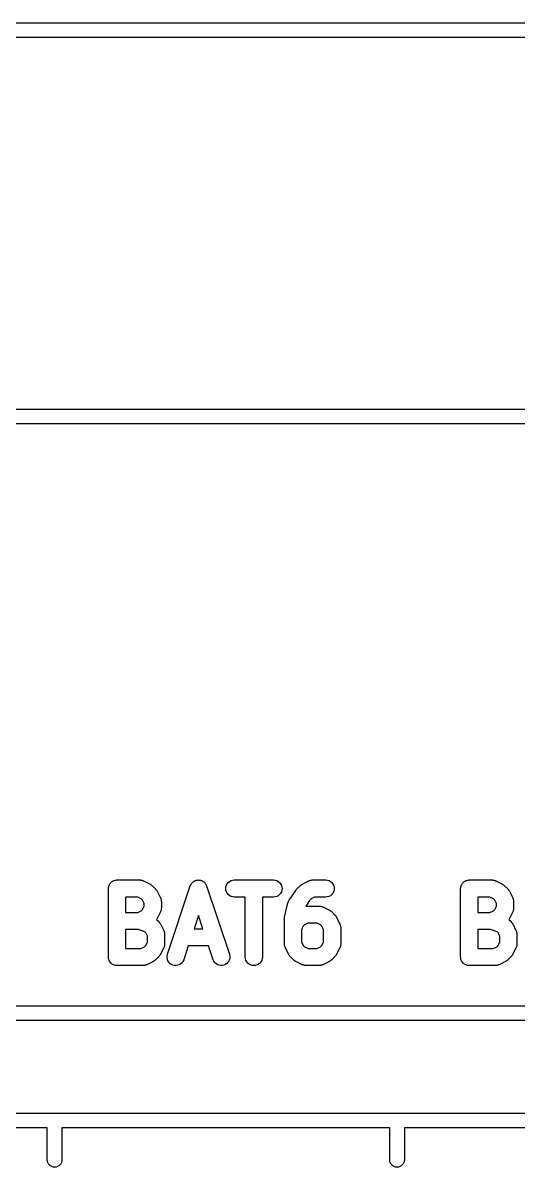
# Model space of a CAD drawing. Extents: x 1 to 169, y -122 to 5.
# Drawn here: x 48.93 to 53.99, y -121.62 to -109.92 of the extents above; entities that cross this region are included whole.
import ezdxf

# ---------------------------------------------------------------- set-up
doc = ezdxf.new("R2010")
doc.units = 0
doc.header["$MEASUREMENT"] = 0
doc.layers.add('BLACK', color=7, linetype='CONTINUOUS')

msp = doc.modelspace()

# ---------------------------------------------------------------- linework, layer by layer
at = {"layer": 'BLACK', "linetype": 'CONTINUOUS'}
for p, q in [((10.075, -109.925), (74.925, -109.925)), ((74.9963, -110.075), (10.0037, -110.075)), ((45.7537, -113.875), (73.7463, -113.875)), ((73.675, -114.025), (45.825, -114.025)), ((49.8011, -118.758), (49.8036, -118.751)), ((49.8036, -118.751), (49.806, -118.743)), ((49.806, -118.743), (49.8061, -118.742)), ((49.8061, -118.742), (49.8062, -118.742)), ((49.8062, -118.742), (49.8102, -118.735)), ((49.8102, -118.735), (49.8141, -118.728)), ((49.8141, -118.728), (49.8143, -118.727)), ((49.8143, -118.727), (49.8145, -118.727)), ((49.8145, -118.727), (49.8198, -118.721)), ((49.8198, -118.721), (49.825, -118.715)), ((49.825, -118.715), (49.8252, -118.714)), ((49.8252, -118.714), (49.8254, -118.714)), ((49.8254, -118.714), (49.8319, -118.709)), ((49.8319, -118.709), (49.8382, -118.704)), ((49.8382, -118.704), (49.8385, -118.704)), ((49.8385, -118.704), (49.8388, -118.703)), ((49.8388, -118.703), (49.846, -118.7)), ((49.846, -118.7), (49.8533, -118.696)), ((49.8533, -118.696), (49.8536, -118.696)), ((49.8536, -118.696), (49.8539, -118.696)), ((49.8539, -118.696), (49.8617, -118.693)), ((49.8617, -118.693), (49.8697, -118.691)), ((49.8697, -118.691), (49.87, -118.691)), ((49.87, -118.691), (49.8703, -118.691)), ((49.8703, -118.691), (49.8784, -118.69)), ((49.8784, -118.69), (49.8867, -118.689)), ((49.8867, -118.689), (50.12, -118.689)), ((50.12, -118.689), (50.1212, -118.689)), ((50.1212, -118.689), (50.1238, -118.689)), ((50.1238, -118.689), (50.1264, -118.689)), ((50.1264, -118.689), (50.1323, -118.69)), ((50.1323, -118.69), (50.1382, -118.691)), ((50.1382, -118.691), (50.1406, -118.692)), ((50.1406, -118.692), (50.1432, -118.692)), ((50.1432, -118.692), (50.1488, -118.694)), ((50.1488, -118.694), (50.1545, -118.696)), ((50.1545, -118.696), (50.1567, -118.697)), ((50.1567, -118.697), (50.1591, -118.698)), ((50.1591, -118.698), (50.2258, -118.732)), ((50.2258, -118.732), (50.2269, -118.732)), ((50.2269, -118.732), (50.231, -118.735)), ((50.231, -118.735), (50.2353, -118.737)), ((50.2353, -118.737), (50.2382, -118.74)), ((50.2382, -118.74), (50.2412, -118.742)), ((50.2412, -118.742), (50.2447, -118.745)), ((50.2447, -118.745), (50.2485, -118.748)), ((50.2485, -118.748), (50.2819, -118.781)), ((50.4037, -119.449), (50.637, -118.749)), ((50.637, -118.749), (50.6374, -118.748)), ((50.6374, -118.748), (50.6399, -118.742)), ((50.6399, -118.742), (50.6422, -118.737)), ((50.6422, -118.737), (50.6435, -118.735)), ((50.6435, -118.735), (50.6446, -118.732)), ((50.6446, -118.732), (50.6481, -118.727)), ((50.6481, -118.727), (50.6514, -118.722)), ((50.6514, -118.722), (50.6531, -118.721)), ((50.6531, -118.721), (50.6546, -118.719)), ((50.6546, -118.719), (50.659, -118.714)), ((50.659, -118.714), (50.6632, -118.71)), ((50.6632, -118.71), (50.6653, -118.709)), ((50.6653, -118.709), (50.6671, -118.707)), ((50.6671, -118.707), (50.6723, -118.704)), ((50.6723, -118.704), (50.6773, -118.7)), ((50.6773, -118.7), (50.6796, -118.699)), ((50.6796, -118.699), (50.6817, -118.698)), ((50.6817, -118.698), (50.6874, -118.696)), ((50.6874, -118.696), (50.6929, -118.693)), ((50.6929, -118.693), (50.6954, -118.693)), ((50.6954, -118.693), (50.6977, -118.692)), ((50.6977, -118.692), (50.7037, -118.691)), ((50.7037, -118.691), (50.7096, -118.69)), ((50.7096, -118.69), (50.7121, -118.69)), ((50.7121, -118.69), (50.7146, -118.689)), ((50.7146, -118.689), (50.7206, -118.69)), ((50.7206, -118.69), (50.7267, -118.689)), ((50.7267, -118.689), (50.7291, -118.69)), ((50.7291, -118.69), (50.7316, -118.69)), ((50.7316, -118.69), (50.7375, -118.691)), ((50.7375, -118.691), (50.7435, -118.692)), ((50.7435, -118.692), (50.7458, -118.693)), ((50.7458, -118.693), (50.7482, -118.694)), ((50.7482, -118.694), (50.7538, -118.696)), ((50.7538, -118.696), (50.7594, -118.699)), ((50.7594, -118.699), (50.7615, -118.7)), ((50.7615, -118.7), (50.7638, -118.701)), ((50.7638, -118.701), (50.7687, -118.704)), ((50.7687, -118.704), (50.7738, -118.708)), ((50.7738, -118.708), (50.7756, -118.709)), ((50.7756, -118.709), (50.7777, -118.711)), ((50.7777, -118.711), (50.7818, -118.715)), ((50.7818, -118.715), (50.7862, -118.719)), ((50.7862, -118.719), (50.7876, -118.721)), ((50.7876, -118.721), (50.7894, -118.723)), ((50.7894, -118.723), (50.7926, -118.728)), ((50.7926, -118.728), (50.7961, -118.733)), ((50.7961, -118.733), (50.7971, -118.736)), ((50.7971, -118.736), (50.7984, -118.738)), ((50.7984, -118.738), (50.8005, -118.743)), ((50.8005, -118.743), (50.803, -118.749)), ((50.803, -118.749), (51.0363, -119.449)), ((51.001, -118.759), (51.006, -118.743)), ((51.006, -118.743), (51.0141, -118.728)), ((51.0141, -118.728), (51.025, -118.715)), ((51.025, -118.715), (51.0382, -118.704)), ((51.0382, -118.704), (51.0533, -118.696)), ((51.0533, -118.696), (51.0697, -118.691)), ((51.0697, -118.691), (51.0867, -118.689)), ((51.0867, -118.689), (51.4867, -118.689)), ((51.4867, -118.689), (51.4879, -118.689)), ((51.4879, -118.689), (51.5049, -118.691)), ((51.5049, -118.691), (51.5211, -118.696)), ((51.5211, -118.696), (51.5361, -118.704)), ((51.5361, -118.704), (51.5492, -118.715)), ((51.5492, -118.715), (51.5599, -118.729)), ((51.5599, -118.729), (51.5678, -118.744)), ((51.5678, -118.744), (51.5726, -118.76)), ((51.7248, -118.781), (51.7581, -118.748)), ((51.7581, -118.748), (51.759, -118.747)), ((51.759, -118.747), (51.7628, -118.744)), ((51.7628, -118.744), (51.7664, -118.741)), ((51.7664, -118.741), (51.7695, -118.739)), ((51.7695, -118.739), (51.7723, -118.737)), ((51.7723, -118.737), (51.7767, -118.734)), ((51.7767, -118.734), (51.7809, -118.732)), ((51.7809, -118.732), (51.8475, -118.698)), ((51.8475, -118.698), (51.8486, -118.698)), ((51.8486, -118.698), (51.851, -118.697)), ((51.851, -118.697), (51.8533, -118.696)), ((51.8533, -118.696), (51.8591, -118.694)), ((51.8591, -118.694), (51.8647, -118.692)), ((51.8647, -118.692), (51.8672, -118.692)), ((51.8672, -118.692), (51.8697, -118.691)), ((51.8697, -118.691), (51.8756, -118.69)), ((51.8756, -118.69), (51.8815, -118.689)), ((51.8815, -118.689), (51.8841, -118.689)), ((51.8841, -118.689), (51.8867, -118.689)), ((51.8867, -118.689), (52.02, -118.689)), ((52.02, -118.689), (52.0212, -118.689)), ((52.0212, -118.689), (52.0382, -118.691)), ((52.0382, -118.691), (52.0545, -118.696)), ((52.0545, -118.696), (52.0694, -118.704)), ((52.0694, -118.704), (52.0825, -118.715)), ((52.0825, -118.715), (52.0932, -118.729)), ((52.0932, -118.729), (52.1011, -118.744)), ((52.1011, -118.744), (52.1059, -118.76)), ((53.4011, -118.758), (53.4036, -118.751)), ((53.4036, -118.751), (53.406, -118.743)), ((53.406, -118.743), (53.4061, -118.742)), ((53.4061, -118.742), (53.4062, -118.742)), ((53.4062, -118.742), (53.4102, -118.735)), ((53.4102, -118.735), (53.4141, -118.728)), ((53.4141, -118.728), (53.4143, -118.727)), ((53.4143, -118.727), (53.4145, -118.727)), ((53.4145, -118.727), (53.4198, -118.721)), ((53.4198, -118.721), (53.425, -118.715)), ((53.425, -118.715), (53.4252, -118.714)), ((53.4252, -118.714), (53.4254, -118.714)), ((53.4254, -118.714), (53.4319, -118.709)), ((53.4319, -118.709), (53.4382, -118.704)), ((53.4382, -118.704), (53.4385, -118.704)), ((53.4385, -118.704), (53.4388, -118.703)), ((53.4388, -118.703), (53.446, -118.7)), ((53.446, -118.7), (53.4533, -118.696)), ((53.4533, -118.696), (53.4536, -118.696)), ((53.4536, -118.696), (53.4539, -118.696)), ((53.4539, -118.696), (53.4617, -118.693)), ((53.4617, -118.693), (53.4697, -118.691)), ((53.4697, -118.691), (53.47, -118.691)), ((53.47, -118.691), (53.4703, -118.691)), ((53.4703, -118.691), (53.4784, -118.69)), ((53.4784, -118.69), (53.4867, -118.689)), ((53.4867, -118.689), (53.72, -118.689)), ((53.72, -118.689), (53.7212, -118.689)), ((53.7212, -118.689), (53.7238, -118.689)), ((53.7238, -118.689), (53.7264, -118.689)), ((53.7264, -118.689), (53.7323, -118.69)), ((53.7323, -118.69), (53.7382, -118.691)), ((53.7382, -118.691), (53.7406, -118.692)), ((53.7406, -118.692), (53.7432, -118.692)), ((53.7432, -118.692), (53.7488, -118.694)), ((53.7488, -118.694), (53.7545, -118.696)), ((53.7545, -118.696), (53.7567, -118.697)), ((53.7567, -118.697), (53.7591, -118.698)), ((53.7591, -118.698), (53.8258, -118.732)), ((53.8258, -118.732), (53.8269, -118.732)), ((53.8269, -118.732), (53.831, -118.735)), ((53.831, -118.735), (53.8353, -118.737)), ((53.8353, -118.737), (53.8382, -118.74)), ((53.8382, -118.74), (53.8412, -118.742)), ((53.8412, -118.742), (53.8447, -118.745)), ((53.8447, -118.745), (53.8485, -118.748)), ((53.8485, -118.748), (53.8819, -118.781)), ((49.7992, -118.775), (49.8001, -118.767)), ((49.7992, -118.776), (49.7992, -118.775)), ((49.7992, -118.777), (49.7992, -118.776)), ((49.7992, -118.776), (49.7992, -118.776)), ((49.7992, -118.776), (49.7992, -118.776)), ((49.7992, -119.477), (49.7992, -118.777)), ((49.8001, -118.767), (49.801, -118.759)), ((49.801, -118.759), (49.8011, -118.758)), ((49.801, -118.759), (49.801, -118.759)), ((49.9742, -118.864), (49.9742, -119.022)), ((50.0993, -118.864), (49.9742, -118.864)), ((50.1348, -118.882), (50.0993, -118.864)), ((50.2819, -118.781), (50.2827, -118.782)), ((50.2827, -118.782), (50.2858, -118.786)), ((50.2858, -118.786), (50.2892, -118.79)), ((50.2892, -118.79), (50.2911, -118.793)), ((50.2911, -118.793), (50.2934, -118.796)), ((50.2934, -118.796), (50.2956, -118.8)), ((50.2956, -118.8), (50.2983, -118.804)), ((50.2983, -118.804), (50.3316, -118.871)), ((50.3316, -118.871), (50.3321, -118.872)), ((50.3321, -118.872), (50.333, -118.874)), ((50.9992, -118.776), (51.001, -118.759)), ((51.0007, -118.793), (50.9992, -118.776)), ((51.0055, -118.809), (51.0007, -118.793)), ((51.0134, -118.825), (51.0055, -118.809)), ((51.0241, -118.838), (51.0134, -118.825)), ((51.0372, -118.849), (51.0241, -118.838)), ((51.0522, -118.857), (51.0372, -118.849)), ((51.0685, -118.862), (51.0522, -118.857)), ((51.0854, -118.864), (51.0685, -118.862)), ((51.0867, -118.864), (51.0854, -118.864)), ((51.1992, -118.864), (51.0867, -118.864)), ((51.1992, -119.477), (51.1992, -118.864)), ((51.4867, -118.864), (51.3742, -118.864)), ((51.3742, -118.864), (51.3742, -119.477)), ((51.5037, -118.862), (51.4867, -118.864)), ((51.52, -118.858), (51.5037, -118.862)), ((51.5351, -118.85), (51.52, -118.858)), ((51.5483, -118.839), (51.5351, -118.85)), ((51.5592, -118.826), (51.5483, -118.839)), ((51.5673, -118.811), (51.5592, -118.826)), ((51.5724, -118.794), (51.5673, -118.811)), ((51.5742, -118.777), (51.5724, -118.794)), ((51.5726, -118.76), (51.5742, -118.777)), ((51.6472, -118.895), (51.7139, -118.795)), ((51.7139, -118.795), (51.7139, -118.795)), ((51.7139, -118.795), (51.714, -118.795)), ((51.714, -118.795), (51.7145, -118.794)), ((51.714, -118.795), (51.714, -118.795)), ((51.7145, -118.794), (51.7197, -118.788)), ((51.7197, -118.788), (51.7248, -118.781)), ((51.9073, -118.864), (51.8718, -118.882)), ((52.02, -118.864), (51.9073, -118.864)), ((52.037, -118.862), (52.02, -118.864)), ((52.0533, -118.858), (52.037, -118.862)), ((52.0684, -118.85), (52.0533, -118.858)), ((52.0817, -118.839), (52.0684, -118.85)), ((52.0925, -118.826), (52.0817, -118.839)), ((52.1007, -118.811), (52.0925, -118.826)), ((52.1057, -118.794), (52.1007, -118.811)), ((52.1075, -118.777), (52.1057, -118.794)), ((52.1059, -118.76), (52.1075, -118.777)), ((53.3992, -118.775), (53.4001, -118.767)), ((53.3992, -118.776), (53.3992, -118.775)), ((53.3992, -118.777), (53.3992, -118.776)), ((53.3992, -118.776), (53.3992, -118.776)), ((53.3992, -118.776), (53.3992, -118.776)), ((53.3992, -119.477), (53.3992, -118.777)), ((53.4001, -118.767), (53.401, -118.759)), ((53.401, -118.759), (53.4011, -118.758)), ((53.401, -118.759), (53.401, -118.759)), ((53.5742, -118.864), (53.5742, -119.022)), ((53.6993, -118.864), (53.5742, -118.864)), ((53.7348, -118.882), (53.6993, -118.864)), ((53.8819, -118.781), (53.8827, -118.782)), ((53.8827, -118.782), (53.8858, -118.786)), ((53.8858, -118.786), (53.8892, -118.79)), ((53.8892, -118.79), (53.8911, -118.793)), ((53.8911, -118.793), (53.8934, -118.796)), ((53.8934, -118.796), (53.8956, -118.8)), ((53.8956, -118.8), (53.8983, -118.804)), ((53.8983, -118.804), (53.9316, -118.871)), ((53.9316, -118.871), (53.9321, -118.872)), ((53.9321, -118.872), (53.933, -118.874)), ((50.1481, -118.895), (50.1348, -118.882)), ((50.1658, -118.931), (50.1481, -118.895)), ((50.1481, -118.992), (50.1658, -118.956)), ((50.1658, -118.956), (50.1658, -118.931)), ((50.333, -118.874), (50.3342, -118.877)), ((50.3342, -118.877), (50.336, -118.882)), ((50.336, -118.882), (50.338, -118.888)), ((50.338, -118.888), (50.3384, -118.891)), ((50.3384, -118.891), (50.3392, -118.893)), ((50.3396, -118.989), (50.3389, -118.995)), ((50.3392, -118.893), (50.3398, -118.899)), ((50.3406, -118.983), (50.3396, -118.989)), ((50.3398, -118.899), (50.3407, -118.905)), ((50.3408, -118.978), (50.3405, -118.98)), ((50.3405, -118.98), (50.3406, -118.983)), ((50.3407, -118.905), (50.3406, -118.907)), ((50.3406, -118.907), (50.3408, -118.91)), ((50.3408, -118.91), (50.3408, -118.977)), ((50.3408, -118.977), (50.3408, -118.978)), ((51.6018, -119.055), (51.6351, -118.922)), ((51.6351, -118.922), (51.6354, -118.921)), ((51.6354, -118.921), (51.6375, -118.915)), ((51.6375, -118.915), (51.6392, -118.91)), ((51.6392, -118.91), (51.6404, -118.907)), ((51.6404, -118.907), (51.6414, -118.905)), ((51.6414, -118.905), (51.6444, -118.9)), ((51.6444, -118.9), (51.6472, -118.895)), ((51.8547, -118.899), (51.8167, -118.956)), ((51.8167, -118.956), (51.8174, -118.956)), ((51.8174, -118.956), (51.82, -118.956)), ((51.82, -118.956), (51.9533, -118.956)), ((51.8718, -118.882), (51.8547, -118.899)), ((51.9533, -118.956), (51.9546, -118.956)), ((51.9546, -118.956), (51.9571, -118.956)), ((51.9571, -118.956), (51.9597, -118.956)), ((51.9597, -118.956), (51.9656, -118.957)), ((51.9656, -118.957), (51.9715, -118.958)), ((51.9715, -118.958), (51.974, -118.959)), ((51.974, -118.959), (51.9765, -118.959)), ((51.9765, -118.959), (51.9821, -118.961)), ((51.9821, -118.961), (51.9878, -118.963)), ((51.9878, -118.963), (51.9901, -118.964)), ((51.9901, -118.964), (51.9925, -118.965)), ((51.9925, -118.965), (52.0591, -118.998)), ((53.7481, -118.895), (53.7348, -118.882)), ((53.7658, -118.931), (53.7481, -118.895)), ((53.7481, -118.992), (53.7658, -118.956)), ((53.7658, -118.956), (53.7658, -118.931)), ((53.933, -118.874), (53.9342, -118.877)), ((53.9342, -118.877), (53.936, -118.882)), ((53.936, -118.882), (53.938, -118.888)), ((53.938, -118.888), (53.9384, -118.891)), ((53.9384, -118.891), (53.9392, -118.893)), ((53.9396, -118.989), (53.9389, -118.995)), ((53.9392, -118.893), (53.9398, -118.899)), ((53.9406, -118.983), (53.9396, -118.989)), ((53.9398, -118.899), (53.9407, -118.905)), ((53.9408, -118.978), (53.9405, -118.98)), ((53.9405, -118.98), (53.9406, -118.983)), ((53.9407, -118.905), (53.9406, -118.907)), ((53.9406, -118.907), (53.9408, -118.91)), ((53.9408, -118.91), (53.9408, -118.977)), ((53.9408, -118.977), (53.9408, -118.978)), ((49.9742, -119.022), (50.0993, -119.022)), ((50.0993, -119.022), (50.1348, -119.005)), ((50.1348, -119.005), (50.1481, -118.992)), ((50.2927, -119.092), (50.2926, -119.092)), ((50.2926, -119.092), (50.3152, -119.115)), ((50.295, -119.088), (50.2927, -119.092)), ((50.2977, -119.084), (50.295, -119.088)), ((50.2983, -119.082), (50.2977, -119.084)), ((50.3316, -119.016), (50.2983, -119.082)), ((50.3325, -119.013), (50.3316, -119.016)), ((50.3338, -119.011), (50.3325, -119.013)), ((50.3356, -119.005), (50.3338, -119.011)), ((50.3377, -119), (50.3356, -119.005)), ((50.3381, -118.997), (50.3377, -119)), ((50.3389, -118.995), (50.3381, -118.997)), ((50.72, -119.053), (50.6747, -119.189)), ((50.7653, -119.189), (50.72, -119.053)), ((51.5992, -119.075), (51.5993, -119.074)), ((51.5992, -119.077), (51.5992, -119.075)), ((51.5992, -119.343), (51.5992, -119.077)), ((51.5993, -119.072), (51.6003, -119.065)), ((51.5993, -119.074), (51.5993, -119.072)), ((51.6003, -119.065), (51.6011, -119.058)), ((51.6011, -119.058), (51.6015, -119.057)), ((51.6015, -119.057), (51.6018, -119.055)), ((52.0591, -118.998), (52.0602, -118.999)), ((52.0602, -118.999), (52.0643, -119.002)), ((52.0643, -119.002), (52.0687, -119.004)), ((52.0687, -119.004), (52.0715, -119.006)), ((52.0715, -119.006), (52.0745, -119.008)), ((52.0745, -119.008), (52.0781, -119.012)), ((52.0781, -119.012), (52.0819, -119.015)), ((52.0819, -119.015), (52.1152, -119.048)), ((52.1152, -119.048), (52.1161, -119.049)), ((52.1161, -119.049), (52.1191, -119.053)), ((52.1191, -119.053), (52.1225, -119.056)), ((52.1225, -119.056), (52.1244, -119.059)), ((52.1244, -119.059), (52.1267, -119.062)), ((52.1267, -119.062), (52.129, -119.067)), ((52.129, -119.067), (52.1316, -119.071)), ((52.1316, -119.071), (52.1649, -119.138)), ((53.5742, -119.022), (53.6993, -119.022)), ((53.6993, -119.022), (53.7348, -119.005)), ((53.7348, -119.005), (53.7481, -118.992)), ((53.8927, -119.092), (53.8926, -119.092)), ((53.8926, -119.092), (53.9152, -119.115)), ((53.895, -119.088), (53.8927, -119.092)), ((53.8977, -119.084), (53.895, -119.088)), ((53.8983, -119.082), (53.8977, -119.084)), ((53.9316, -119.016), (53.8983, -119.082)), ((53.9325, -119.013), (53.9316, -119.016)), ((53.9338, -119.011), (53.9325, -119.013)), ((53.9356, -119.005), (53.9338, -119.011)), ((53.9377, -119), (53.9356, -119.005)), ((53.9381, -118.997), (53.9377, -119)), ((53.9389, -118.995), (53.9381, -118.997)), ((49.9742, -119.197), (49.9742, -119.389)), ((50.1058, -119.197), (49.9742, -119.197)), ((50.1727, -119.22), (50.1058, -119.197)), ((50.1814, -119.228), (50.1727, -119.22)), ((50.3152, -119.115), (50.3161, -119.116)), ((50.3161, -119.116), (50.3191, -119.119)), ((50.3191, -119.119), (50.3225, -119.123)), ((50.3225, -119.123), (50.3244, -119.126)), ((50.3244, -119.126), (50.3267, -119.129)), ((50.3267, -119.129), (50.329, -119.133)), ((50.329, -119.133), (50.3316, -119.138)), ((50.3316, -119.138), (50.3649, -119.204)), ((50.3649, -119.204), (50.3655, -119.205)), ((50.3655, -119.205), (50.3664, -119.208)), ((50.3664, -119.208), (50.3676, -119.21)), ((50.3676, -119.21), (50.3693, -119.216)), ((50.3693, -119.216), (50.3714, -119.221)), ((50.3714, -119.221), (50.3718, -119.224)), ((50.6747, -119.189), (50.7653, -119.189)), ((51.7919, -119.162), (51.7742, -119.197)), ((51.7742, -119.197), (51.7742, -119.323)), ((51.8052, -119.149), (51.7919, -119.162)), ((51.8407, -119.131), (51.8052, -119.149)), ((51.9327, -119.131), (51.8407, -119.131)), ((51.9682, -119.149), (51.9327, -119.131)), ((51.9814, -119.162), (51.9682, -119.149)), ((51.9992, -119.197), (51.9814, -119.162)), ((51.9992, -119.323), (51.9992, -119.197)), ((52.1649, -119.138), (52.1655, -119.139)), ((52.1655, -119.139), (52.1664, -119.141)), ((52.1664, -119.141), (52.1676, -119.143)), ((52.1676, -119.143), (52.1693, -119.149)), ((52.1693, -119.149), (52.1714, -119.155)), ((52.1714, -119.155), (52.1718, -119.157)), ((52.1718, -119.157), (52.1725, -119.16)), ((52.1725, -119.16), (52.1731, -119.166)), ((52.1731, -119.166), (52.174, -119.172)), ((52.174, -119.172), (52.1739, -119.174)), ((52.1739, -119.174), (52.1742, -119.177)), ((52.1742, -119.177), (52.1742, -119.343)), ((53.5742, -119.197), (53.5742, -119.389)), ((53.7058, -119.197), (53.5742, -119.197)), ((53.7727, -119.22), (53.7058, -119.197)), ((53.7814, -119.228), (53.7727, -119.22)), ((53.9152, -119.115), (53.9161, -119.116)), ((53.9161, -119.116), (53.9191, -119.119)), ((53.9191, -119.119), (53.9225, -119.123)), ((53.9225, -119.123), (53.9244, -119.126)), ((53.9244, -119.126), (53.9267, -119.129)), ((53.9267, -119.129), (53.929, -119.133)), ((53.929, -119.133), (53.9316, -119.138)), ((53.9316, -119.138), (53.9649, -119.204)), ((53.9649, -119.204), (53.9655, -119.205)), ((53.9655, -119.205), (53.9664, -119.208)), ((53.9664, -119.208), (53.9676, -119.21)), ((53.9676, -119.21), (53.9693, -119.216)), ((53.9693, -119.216), (53.9714, -119.221)), ((53.9714, -119.221), (53.9718, -119.224)), ((50.1992, -119.264), (50.1814, -119.228)), ((50.1814, -119.358), (50.1992, -119.323)), ((50.1992, -119.323), (50.1992, -119.264)), ((50.3718, -119.224), (50.3725, -119.226)), ((50.3725, -119.226), (50.3731, -119.232)), ((50.3731, -119.232), (50.374, -119.238)), ((50.374, -119.238), (50.3739, -119.241)), ((50.3739, -119.241), (50.3742, -119.243)), ((50.3742, -119.243), (50.3742, -119.343)), ((51.7742, -119.323), (51.7919, -119.358)), ((51.9814, -119.358), (51.9992, -119.323)), ((53.7992, -119.264), (53.7814, -119.228)), ((53.7814, -119.358), (53.7992, -119.323)), ((53.7992, -119.323), (53.7992, -119.264)), ((53.9718, -119.224), (53.9725, -119.226)), ((53.9725, -119.226), (53.9731, -119.232)), ((53.9731, -119.232), (53.974, -119.238)), ((53.974, -119.238), (53.9739, -119.241)), ((53.9739, -119.241), (53.9742, -119.243)), ((53.9742, -119.243), (53.9742, -119.343)), ((49.9742, -119.389), (50.1327, -119.389)), ((50.1327, -119.389), (50.1682, -119.371)), ((50.1682, -119.371), (50.1814, -119.358)), ((50.3284, -119.454), (50.326, -119.459)), ((50.331, -119.45), (50.3284, -119.454)), ((50.3316, -119.449), (50.331, -119.45)), ((50.3649, -119.382), (50.3316, -119.449)), ((50.3659, -119.38), (50.3649, -119.382)), ((50.3671, -119.378), (50.3659, -119.38)), ((50.3689, -119.372), (50.3671, -119.378)), ((50.371, -119.367), (50.3689, -119.372)), ((50.3715, -119.364), (50.371, -119.367)), ((50.3723, -119.362), (50.3715, -119.364)), ((50.3729, -119.356), (50.3723, -119.362)), ((50.3739, -119.35), (50.3729, -119.356)), ((50.3742, -119.345), (50.3739, -119.347)), ((50.3739, -119.347), (50.3739, -119.35)), ((50.3742, -119.343), (50.3742, -119.345)), ((50.3999, -119.466), (50.4037, -119.449)), ((50.6164, -119.364), (50.5697, -119.504)), ((50.8236, -119.364), (50.6164, -119.364)), ((50.8703, -119.504), (50.8236, -119.364)), ((51.0363, -119.449), (51.0367, -119.45)), ((51.0367, -119.45), (51.0403, -119.467)), ((51.5994, -119.346), (51.5992, -119.343)), ((51.5993, -119.348), (51.5994, -119.346)), ((51.6002, -119.354), (51.5993, -119.348)), ((51.6008, -119.36), (51.6002, -119.354)), ((51.6016, -119.363), (51.6008, -119.36)), ((51.602, -119.365), (51.6016, -119.363)), ((51.604, -119.371), (51.602, -119.365)), ((51.6058, -119.377), (51.604, -119.371)), ((51.607, -119.379), (51.6058, -119.377)), ((51.6079, -119.381), (51.607, -119.379)), ((51.6084, -119.382), (51.6079, -119.381)), ((51.6417, -119.449), (51.6084, -119.382)), ((51.6444, -119.453), (51.6417, -119.449)), ((51.6466, -119.458), (51.6444, -119.453)), ((51.7919, -119.358), (51.8052, -119.371)), ((51.8052, -119.371), (51.8407, -119.389)), ((51.8407, -119.389), (51.9327, -119.389)), ((51.9327, -119.389), (51.9682, -119.371)), ((51.9682, -119.371), (51.9814, -119.358)), ((52.1284, -119.454), (52.126, -119.459)), ((52.131, -119.45), (52.1284, -119.454)), ((52.1316, -119.449), (52.131, -119.45)), ((52.1649, -119.382), (52.1316, -119.449)), ((52.1659, -119.38), (52.1649, -119.382)), ((52.1671, -119.378), (52.1659, -119.38)), ((52.1689, -119.372), (52.1671, -119.378)), ((52.171, -119.367), (52.1689, -119.372)), ((52.1715, -119.364), (52.171, -119.367)), ((52.1723, -119.362), (52.1715, -119.364)), ((52.1729, -119.356), (52.1723, -119.362)), ((52.1739, -119.35), (52.1729, -119.356)), ((52.1742, -119.345), (52.1739, -119.347)), ((52.1739, -119.347), (52.1739, -119.35)), ((52.1742, -119.343), (52.1742, -119.345)), ((53.5742, -119.389), (53.7327, -119.389)), ((53.7327, -119.389), (53.7682, -119.371)), ((53.7682, -119.371), (53.7814, -119.358)), ((53.9284, -119.454), (53.926, -119.459)), ((53.931, -119.45), (53.9284, -119.454)), ((53.9316, -119.449), (53.931, -119.45)), ((53.9649, -119.382), (53.9316, -119.449)), ((53.9659, -119.38), (53.9649, -119.382)), ((53.9671, -119.378), (53.9659, -119.38)), ((53.9689, -119.372), (53.9671, -119.378)), ((53.971, -119.367), (53.9689, -119.372)), ((53.9715, -119.364), (53.971, -119.367)), ((53.9723, -119.362), (53.9715, -119.364)), ((53.9729, -119.356), (53.9723, -119.362)), ((53.9739, -119.35), (53.9729, -119.356)), ((53.9742, -119.345), (53.9739, -119.347)), ((53.9739, -119.347), (53.9739, -119.35)), ((53.9742, -119.343), (53.9742, -119.345)), ((49.8, -119.485), (49.7992, -119.477)), ((49.8007, -119.493), (49.8, -119.485)), ((49.8008, -119.493), (49.8007, -119.493)), ((49.8008, -119.494), (49.8008, -119.493)), ((49.8032, -119.502), (49.8008, -119.494)), ((49.8055, -119.509), (49.8032, -119.502)), ((49.8057, -119.51), (49.8055, -119.509)), ((49.8058, -119.51), (49.8057, -119.51)), ((49.8096, -119.517), (49.8058, -119.51)), ((49.8134, -119.525), (49.8096, -119.517)), ((49.8136, -119.525), (49.8134, -119.525)), ((49.8138, -119.525), (49.8136, -119.525)), ((49.819, -119.531), (49.8138, -119.525)), ((49.8241, -119.538), (49.819, -119.531)), ((49.8244, -119.538), (49.8241, -119.538)), ((49.8246, -119.538), (49.8244, -119.538)), ((49.8309, -119.544), (49.8246, -119.538)), ((49.8372, -119.549), (49.8309, -119.544)), ((49.8375, -119.549), (49.8372, -119.549)), ((49.8377, -119.549), (49.8375, -119.549)), ((49.845, -119.553), (49.8377, -119.549)), ((49.8522, -119.557), (49.845, -119.553)), ((49.8525, -119.557), (49.8522, -119.557)), ((49.8528, -119.557), (49.8525, -119.557)), ((49.8606, -119.56), (49.8528, -119.557)), ((49.8685, -119.562), (49.8606, -119.56)), ((49.8688, -119.562), (49.8685, -119.562)), ((49.8691, -119.562), (49.8688, -119.562)), ((49.8773, -119.563), (49.8691, -119.562)), ((49.8854, -119.564), (49.8773, -119.563)), ((49.886, -119.564), (49.8854, -119.564)), ((49.8861, -119.564), (49.886, -119.564)), ((49.8867, -119.564), (49.8861, -119.564)), ((49.8861, -119.564), (49.8861, -119.564)), ((50.1533, -119.564), (49.8867, -119.564)), ((50.1559, -119.564), (50.1533, -119.564)), ((50.1585, -119.564), (50.1559, -119.564)), ((50.1644, -119.563), (50.1585, -119.564)), ((50.1703, -119.562), (50.1644, -119.563)), ((50.1728, -119.562), (50.1703, -119.562)), ((50.1753, -119.561), (50.1728, -119.562)), ((50.1809, -119.559), (50.1753, -119.561)), ((50.1867, -119.558), (50.1809, -119.559)), ((50.189, -119.556), (50.1867, -119.558)), ((50.1914, -119.555), (50.189, -119.556)), ((50.1925, -119.555), (50.1914, -119.555)), ((50.2591, -119.522), (50.1925, -119.555)), ((50.2633, -119.519), (50.2591, -119.522)), ((50.2677, -119.517), (50.2633, -119.519)), ((50.2705, -119.514), (50.2677, -119.517)), ((50.2736, -119.513), (50.2705, -119.514)), ((50.2772, -119.509), (50.2736, -119.513)), ((50.281, -119.506), (50.2772, -119.509)), ((50.2819, -119.505), (50.281, -119.506)), ((50.3152, -119.472), (50.2819, -119.505)), ((50.3183, -119.468), (50.3152, -119.472)), ((50.3217, -119.465), (50.3183, -119.468)), ((50.3237, -119.461), (50.3217, -119.465)), ((50.326, -119.459), (50.3237, -119.461)), ((50.3994, -119.483), (50.3999, -119.466)), ((50.4022, -119.5), (50.3994, -119.483)), ((50.4083, -119.516), (50.4022, -119.5)), ((50.4173, -119.53), (50.4083, -119.516)), ((50.429, -119.542), (50.4173, -119.53)), ((50.4429, -119.552), (50.429, -119.542)), ((50.4584, -119.559), (50.4429, -119.552)), ((50.475, -119.563), (50.4584, -119.559)), ((50.4921, -119.564), (50.475, -119.563)), ((50.509, -119.561), (50.4921, -119.564)), ((50.525, -119.555), (50.509, -119.561)), ((50.5395, -119.546), (50.525, -119.555)), ((50.5521, -119.535), (50.5395, -119.546)), ((50.5621, -119.521), (50.5521, -119.535)), ((50.5693, -119.505), (50.5621, -119.521)), ((50.5697, -119.504), (50.5693, -119.505)), ((50.8773, -119.52), (50.8703, -119.504)), ((50.8871, -119.534), (50.8773, -119.52)), ((50.8995, -119.546), (50.8871, -119.534)), ((50.9139, -119.555), (50.8995, -119.546)), ((50.9299, -119.561), (50.9139, -119.555)), ((50.9467, -119.564), (50.9299, -119.561)), ((50.9637, -119.564), (50.9467, -119.564)), ((50.9804, -119.56), (50.9637, -119.564)), ((50.9961, -119.553), (50.9804, -119.56)), ((51.0101, -119.543), (50.9961, -119.553)), ((51.0219, -119.531), (51.0101, -119.543)), ((51.0312, -119.517), (51.0219, -119.531)), ((51.0375, -119.501), (51.0312, -119.517)), ((51.0405, -119.484), (51.0375, -119.501)), ((51.0403, -119.467), (51.0405, -119.484)), ((51.2008, -119.494), (51.1992, -119.477)), ((51.2058, -119.51), (51.2008, -119.494)), ((51.2138, -119.525), (51.2058, -119.51)), ((51.2246, -119.538), (51.2138, -119.525)), ((51.2377, -119.549), (51.2246, -119.538)), ((51.2528, -119.557), (51.2377, -119.549)), ((51.2691, -119.562), (51.2528, -119.557)), ((51.2861, -119.564), (51.2691, -119.562)), ((51.3031, -119.563), (51.2861, -119.564)), ((51.3194, -119.558), (51.3031, -119.563)), ((51.3346, -119.55), (51.3194, -119.558)), ((51.3479, -119.539), (51.3346, -119.55)), ((51.3589, -119.526), (51.3479, -119.539)), ((51.3671, -119.511), (51.3589, -119.526)), ((51.3723, -119.495), (51.3671, -119.511)), ((51.3742, -119.478), (51.3723, -119.495)), ((51.3742, -119.477), (51.3742, -119.478)), ((51.6489, -119.461), (51.6466, -119.458)), ((51.6508, -119.464), (51.6489, -119.461)), ((51.6542, -119.467), (51.6508, -119.464)), ((51.6573, -119.471), (51.6542, -119.467)), ((51.6581, -119.472), (51.6573, -119.471)), ((51.6915, -119.505), (51.6581, -119.472)), ((51.6953, -119.508), (51.6915, -119.505)), ((51.6988, -119.512), (51.6953, -119.508)), ((51.7018, -119.514), (51.6988, -119.512)), ((51.7047, -119.516), (51.7018, -119.514)), ((51.709, -119.518), (51.7047, -119.516)), ((51.7131, -119.521), (51.709, -119.518)), ((51.7142, -119.522), (51.7131, -119.521)), ((51.7809, -119.555), (51.7142, -119.522)), ((51.7833, -119.556), (51.7809, -119.555)), ((51.7855, -119.557), (51.7833, -119.556)), ((51.7912, -119.559), (51.7855, -119.557)), ((51.7968, -119.561), (51.7912, -119.559)), ((51.7994, -119.561), (51.7968, -119.561)), ((51.8018, -119.562), (51.7994, -119.561)), ((51.8077, -119.563), (51.8018, -119.562)), ((51.8136, -119.564), (51.8077, -119.563)), ((51.8162, -119.564), (51.8136, -119.564)), ((51.8188, -119.564), (51.8162, -119.564)), ((51.82, -119.564), (51.8188, -119.564)), ((51.9533, -119.564), (51.82, -119.564)), ((51.9559, -119.564), (51.9533, -119.564)), ((51.9585, -119.564), (51.9559, -119.564)), ((51.9644, -119.563), (51.9585, -119.564)), ((51.9703, -119.562), (51.9644, -119.563)), ((51.9728, -119.562), (51.9703, -119.562)), ((51.9753, -119.561), (51.9728, -119.562)), ((51.9809, -119.559), (51.9753, -119.561)), ((51.9867, -119.558), (51.9809, -119.559)), ((51.989, -119.556), (51.9867, -119.558)), ((51.9914, -119.555), (51.989, -119.556)), ((51.9925, -119.555), (51.9914, -119.555)), ((52.0591, -119.522), (51.9925, -119.555)), ((52.0633, -119.519), (52.0591, -119.522)), ((52.0677, -119.517), (52.0633, -119.519)), ((52.0705, -119.514), (52.0677, -119.517)), ((52.0736, -119.513), (52.0705, -119.514)), ((52.0772, -119.509), (52.0736, -119.513)), ((52.081, -119.506), (52.0772, -119.509)), ((52.0819, -119.505), (52.081, -119.506)), ((52.1152, -119.472), (52.0819, -119.505)), ((52.1183, -119.468), (52.1152, -119.472)), ((52.1217, -119.465), (52.1183, -119.468)), ((52.1237, -119.461), (52.1217, -119.465)), ((52.126, -119.459), (52.1237, -119.461)), ((53.4, -119.485), (53.3992, -119.477)), ((53.4007, -119.493), (53.4, -119.485)), ((53.4008, -119.493), (53.4007, -119.493)), ((53.4008, -119.494), (53.4008, -119.493)), ((53.4032, -119.502), (53.4008, -119.494)), ((53.4055, -119.509), (53.4032, -119.502)), ((53.4057, -119.51), (53.4055, -119.509)), ((53.4058, -119.51), (53.4057, -119.51)), ((53.4096, -119.517), (53.4058, -119.51)), ((53.4134, -119.525), (53.4096, -119.517)), ((53.4136, -119.525), (53.4134, -119.525)), ((53.4138, -119.525), (53.4136, -119.525)), ((53.419, -119.531), (53.4138, -119.525)), ((53.4241, -119.538), (53.419, -119.531)), ((53.4244, -119.538), (53.4241, -119.538)), ((53.4246, -119.538), (53.4244, -119.538)), ((53.4309, -119.544), (53.4246, -119.538)), ((53.4372, -119.549), (53.4309, -119.544)), ((53.4375, -119.549), (53.4372, -119.549)), ((53.4377, -119.549), (53.4375, -119.549)), ((53.445, -119.553), (53.4377, -119.549)), ((53.4522, -119.557), (53.445, -119.553)), ((53.4525, -119.557), (53.4522, -119.557)), ((53.4528, -119.557), (53.4525, -119.557)), ((53.4606, -119.56), (53.4528, -119.557)), ((53.4685, -119.562), (53.4606, -119.56)), ((53.4688, -119.562), (53.4685, -119.562)), ((53.4691, -119.562), (53.4688, -119.562)), ((53.4773, -119.563), (53.4691, -119.562)), ((53.4854, -119.564), (53.4773, -119.563)), ((53.486, -119.564), (53.4854, -119.564)), ((53.4861, -119.564), (53.486, -119.564)), ((53.4867, -119.564), (53.4861, -119.564)), ((53.4861, -119.564), (53.4861, -119.564)), ((53.7533, -119.564), (53.4867, -119.564)), ((53.7559, -119.564), (53.7533, -119.564)), ((53.7585, -119.564), (53.7559, -119.564)), ((53.7644, -119.563), (53.7585, -119.564)), ((53.7703, -119.562), (53.7644, -119.563)), ((53.7728, -119.562), (53.7703, -119.562)), ((53.7753, -119.561), (53.7728, -119.562)), ((53.7809, -119.559), (53.7753, -119.561)), ((53.7867, -119.558), (53.7809, -119.559)), ((53.789, -119.556), (53.7867, -119.558)), ((53.7914, -119.555), (53.789, -119.556)), ((53.7925, -119.555), (53.7914, -119.555)), ((53.8591, -119.522), (53.7925, -119.555)), ((53.8633, -119.519), (53.8591, -119.522)), ((53.8677, -119.517), (53.8633, -119.519)), ((53.8705, -119.514), (53.8677, -119.517)), ((53.8736, -119.513), (53.8705, -119.514)), ((53.8772, -119.509), (53.8736, -119.513)), ((53.881, -119.506), (53.8772, -119.509)), ((53.8819, -119.505), (53.881, -119.506)), ((53.9152, -119.472), (53.8819, -119.505)), ((53.9183, -119.468), (53.9152, -119.472)), ((53.9217, -119.465), (53.9183, -119.468)), ((53.9237, -119.461), (53.9217, -119.465)), ((53.926, -119.459), (53.9237, -119.461)), ((45.825, -119.975), (73.675, -119.975)), ((73.675, -120.125), (45.825, -120.125)), ((45.825, -121.075), (49.2463, -121.075)), ((49.2463, -121.075), (49.25, -121.075)), ((49.25, -121.075), (49.2537, -121.075)), ((49.2537, -121.075), (52.7463, -121.075)), ((52.7463, -121.075), (52.75, -121.075)), ((52.75, -121.075), (52.7537, -121.075)), ((52.7537, -121.075), (56.2463, -121.075)), ((49.175, -121.225), (45.825, -121.225)), ((49.175, -121.554), (49.175, -121.225)), ((52.675, -121.225), (49.325, -121.225)), ((49.325, -121.225), (49.325, -121.554)), ((52.675, -121.554), (52.675, -121.225)), ((56.175, -121.225), (52.825, -121.225)), ((52.825, -121.225), (52.825, -121.554)), ((49.1761, -121.565), (49.175, -121.554)), ((49.325, -121.554), (49.3239, -121.565)), ((52.6761, -121.565), (52.675, -121.554)), ((52.825, -121.554), (52.8239, -121.565)), ((49.1804, -121.579), (49.1761, -121.565)), ((49.1873, -121.592), (49.1804, -121.579)), ((49.1967, -121.603), (49.1873, -121.592)), ((49.2081, -121.613), (49.1967, -121.603)), ((49.2212, -121.62), (49.2081, -121.613)), ((49.2353, -121.624), (49.2212, -121.62)), ((49.25, -121.625), (49.2353, -121.624)), ((49.2647, -121.624), (49.25, -121.625)), ((49.2788, -121.62), (49.2647, -121.624)), ((49.2919, -121.613), (49.2788, -121.62)), ((49.3033, -121.603), (49.2919, -121.613)), ((49.3127, -121.592), (49.3033, -121.603)), ((49.3196, -121.579), (49.3127, -121.592)), ((49.3239, -121.565), (49.3196, -121.579)), ((52.6804, -121.579), (52.6761, -121.565)), ((52.6873, -121.592), (52.6804, -121.579)), ((52.6967, -121.603), (52.6873, -121.592)), ((52.7081, -121.613), (52.6967, -121.603)), ((52.7212, -121.62), (52.7081, -121.613)), ((52.7353, -121.624), (52.7212, -121.62)), ((52.75, -121.625), (52.7353, -121.624)), ((52.7647, -121.624), (52.75, -121.625)), ((52.7788, -121.62), (52.7647, -121.624)), ((52.7919, -121.613), (52.7788, -121.62)), ((52.8033, -121.603), (52.7919, -121.613)), ((52.8127, -121.592), (52.8033, -121.603)), ((52.8196, -121.579), (52.8127, -121.592)), ((52.8239, -121.565), (52.8196, -121.579))]:
    msp.add_line(p, q, dxfattribs=at)

doc.saveas('drawing.dxf')
